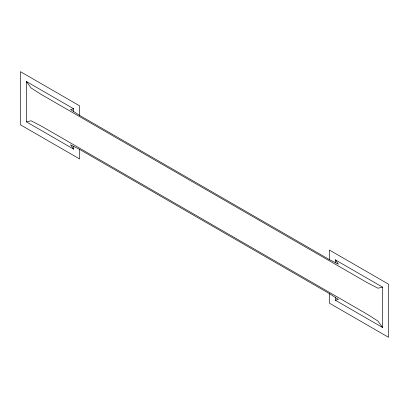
<?xml version="1.0" encoding="UTF-8"?>
<svg xmlns="http://www.w3.org/2000/svg" width="409" height="409" viewBox="0 0 409 409"><rect width="100%" height="100%" fill="white"/><g stroke="black" fill="none" stroke-linecap="round" stroke-linejoin="round"><path stroke-width="0.61" d="M335.308 262.854L335.308 259.848L338.478 264.209L329.383 259.592L329.393 250.042L388.55 284.194L388.55 337.328L329.393 303.171L329.383 293.606L79.607 149.403L70.522 144.791L73.692 149.152L73.692 146.146M73.692 111.81L73.692 108.804L70.522 109.505L79.607 115.389L329.383 259.592M73.692 108.804L26.365 81.483L26.365 121.831L31.064 120.793L41.754 126.325L367.246 314.25L377.936 321.055L382.635 327.517L382.635 287.169L335.308 259.848M382.635 287.169L377.936 288.207L367.246 282.675L41.754 94.75L31.064 87.945L26.365 81.483M335.308 297.19L335.308 300.196L338.478 299.495L329.383 293.606M26.365 121.831L73.692 149.152M335.308 300.196L382.635 327.517M79.607 115.389L79.607 105.829L20.45 71.672L20.45 124.806L79.607 158.958L79.607 149.403"/></g></svg>
